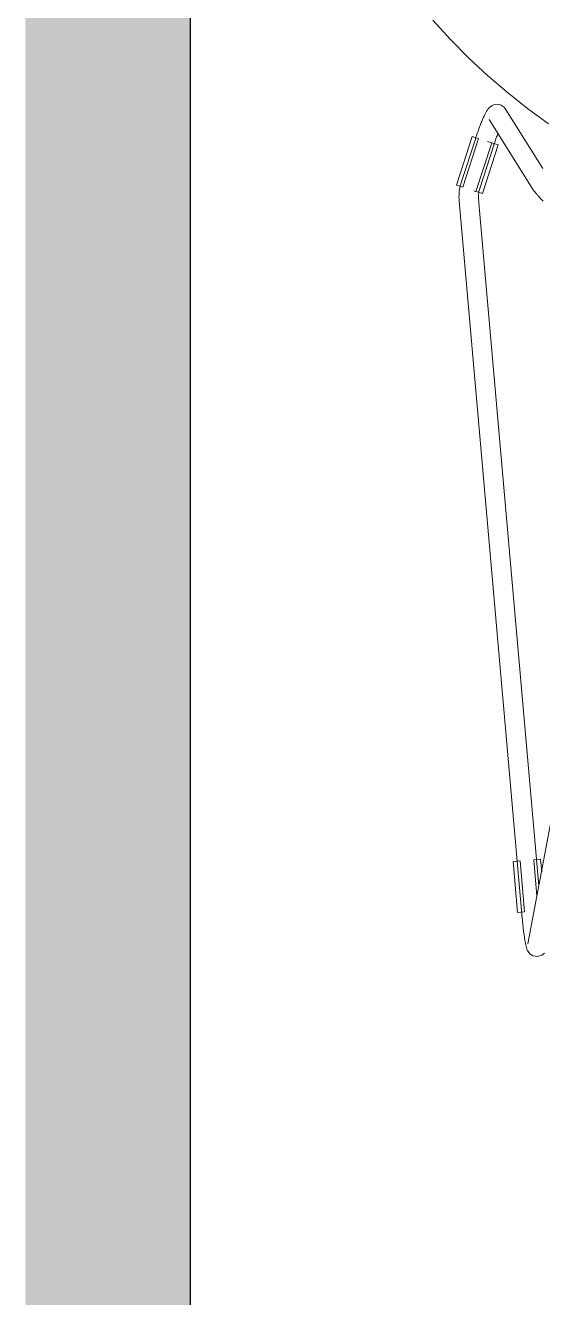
# Model space of a CAD drawing. Header units: millimetres. Extents: x 155927 to 326028, y -36033 to 97293.
# Drawn here: x 211925 to 212244, y 11252 to 12038 of the extents above; entities that cross this region are included whole.
import ezdxf

# ---------------------------------------------------------------- set-up
doc = ezdxf.new("R2010")
doc.units = ezdxf.units.MM
doc.header["$MEASUREMENT"] = 0
for name, color, linetype, lineweight in [('A-WALL-PATT', 7, 'CONTINUOUS', 9), ('I-FURN', 8, 'CONTINUOUS', 9), ('I-WALL', 7, 'CONTINUOUS', 9)]:
    doc.layers.add(name, color=color, linetype=linetype, lineweight=lineweight)

msp = doc.modelspace()

# ---------------------------------------------------------------- hatches: boundary and pattern name
at = {"layer": 'A-WALL-PATT'}
msp.add_hatch(color=256, dxfattribs=at).paths.add_polyline_path([(211924.83, 9369.61), (212026.83, 9369.61), (212026.83, 13505.61), (211924.83, 13505.61), (211924.83, 10128.06)], flags=0)

# ---------------------------------------------------------------- linework, layer by layer
at = {"layer": 'I-FURN'}
for p, q in [((212176.56, 12041.4), (212187.35, 12029.59)), ((212187.35, 12029.59), (212198.6, 12018.22)), ((212198.6, 12018.22), (212210.29, 12007.3)), ((212210.29, 12007.3), (212222.42, 11996.86)), ((212222.42, 11996.86), (212234.95, 11986.92)), ((212211.64, 11987.68), (212211.17, 11987.22)), ((212212.27, 11988.2), (212211.64, 11987.68)), ((212213.18, 11988.77), (212212.27, 11988.2)), ((212214.56, 11989.29), (212213.18, 11988.77)), ((212216.53, 11989.46), (212214.56, 11989.29)), ((212218.76, 11988.88), (212216.53, 11989.46)), ((212220.49, 11987.65), (212218.76, 11988.88)), ((212220.49, 11987.65), (212221.39, 11986.53)), ((212207.14, 11979.98), (212206.9, 11979.4)), ((212207.39, 11980.54), (212207.14, 11979.98)), ((212207.63, 11981.08), (212207.39, 11980.54)), ((212207.86, 11981.61), (212207.63, 11981.08)), ((212208.1, 11982.12), (212207.86, 11981.61)), ((212208.33, 11982.61), (212208.1, 11982.12)), ((212208.56, 11983.09), (212208.33, 11982.61)), ((212208.79, 11983.54), (212208.56, 11983.09)), ((212209.02, 11983.98), (212208.79, 11983.54)), ((212209.25, 11984.41), (212209.02, 11983.98)), ((212209.48, 11984.82), (212209.25, 11984.41)), ((212209.72, 11985.22), (212209.48, 11984.82)), ((212209.96, 11985.61), (212209.72, 11985.22)), ((212210.21, 11986), (212209.96, 11985.61)), ((212210.49, 11986.39), (212210.21, 11986)), ((212210.8, 11986.79), (212210.49, 11986.39)), ((212211.17, 11987.22), (212210.8, 11986.79)), ((212211.22, 11980.16), (212238.52, 11936.57)), ((212244.42, 11949.76), (212221.39, 11986.53)), ((212234.95, 11986.92), (212247.87, 11977.48)), ((212204.12, 11972.12), (212203.87, 11971.4)), ((212204.37, 11972.84), (212204.12, 11972.12)), ((212204.63, 11973.54), (212204.37, 11972.84)), ((212204.88, 11974.24), (212204.63, 11973.54)), ((212205.14, 11974.93), (212204.88, 11974.24)), ((212205.39, 11975.61), (212205.14, 11974.93)), ((212205.65, 11976.27), (212205.39, 11975.61)), ((212205.9, 11976.93), (212205.65, 11976.27)), ((212206.15, 11977.57), (212205.9, 11976.93)), ((212206.4, 11978.19), (212206.15, 11977.57)), ((212206.65, 11978.8), (212206.4, 11978.19)), ((212206.9, 11979.4), (212206.65, 11978.8)), ((212191.02, 11939.55), (212200.7, 11969.56)), ((212202.73, 11968.01), (212194.01, 11941.19)), ((212195.06, 11938.25), (212204.75, 11968.26)), ((212200.7, 11969.56), (212202.66, 11968.93)), ((212202.66, 11968.93), (212204.63, 11968.29)), ((212202.88, 11968.46), (212202.73, 11968.01)), ((212203.12, 11969.2), (212202.88, 11968.46)), ((212203.37, 11969.94), (212203.12, 11969.2)), ((212212.82, 11965.65), (212203.13, 11935.64)), ((212203.62, 11970.67), (212203.37, 11969.94)), ((212203.87, 11971.4), (212203.62, 11970.67)), ((212205.43, 11937.48), (212214.14, 11964.3)), ((212207.17, 11934.34), (212216.86, 11964.35)), ((212212.72, 11965.68), (212210.24, 11966.48)), ((212212.94, 11965.61), (212214.91, 11964.98)), ((212214.25, 11964.63), (212214.14, 11964.3)), ((212214.48, 11965.32), (212214.25, 11964.63)), ((212214.71, 11966.01), (212214.48, 11965.32)), ((212214.94, 11966.69), (212214.71, 11966.01)), ((212214.91, 11964.98), (212216.86, 11964.35)), ((212215.17, 11967.37), (212214.94, 11966.69)), ((212215.41, 11968.04), (212215.17, 11967.37)), ((212215.64, 11968.71), (212215.41, 11968.04)), ((212215.88, 11969.37), (212215.64, 11968.71)), ((212216.11, 11970.01), (212215.88, 11969.37)), ((212216.35, 11970.65), (212216.11, 11970.01)), ((212216.58, 11971.27), (212216.35, 11970.65)), ((212194.01, 11941.19), (212193.68, 11940.09)), ((212192.97, 11938.92), (212191.02, 11939.55)), ((212192.64, 11933.34), (212192.62, 11932.2)), ((212192.7, 11934.48), (212192.64, 11933.34)), ((212192.8, 11935.62), (212192.7, 11934.48)), ((212192.96, 11936.75), (212192.8, 11935.62)), ((212193.15, 11937.87), (212192.96, 11936.75)), ((212194.94, 11938.29), (212192.97, 11938.92)), ((212193.4, 11938.99), (212193.15, 11937.87)), ((212193.68, 11940.09), (212193.4, 11938.99)), ((212203.03, 11935.68), (212201.87, 11936.05)), ((212205.22, 11934.97), (212203.25, 11935.61)), ((212204.62, 11932.24), (212204.63, 11932.91)), ((212204.63, 11932.91), (212204.66, 11933.57)), ((212204.66, 11933.57), (212204.72, 11934.23)), ((212204.72, 11934.23), (212204.81, 11934.88)), ((212204.81, 11934.88), (212204.92, 11935.54)), ((212204.92, 11935.54), (212205.06, 11936.18)), ((212205.06, 11936.18), (212205.23, 11936.82)), ((212207.17, 11934.34), (212205.22, 11934.97)), ((212205.23, 11936.82), (212205.42, 11937.46)), ((212205.42, 11937.46), (212205.43, 11937.48)), ((212238.52, 11936.57), (212238.74, 11936.25)), ((212238.74, 11936.25), (212238.92, 11935.99)), ((212238.92, 11935.99), (212239.09, 11935.76)), ((212239.09, 11935.76), (212239.27, 11935.54)), ((212239.27, 11935.54), (212239.45, 11935.32)), ((212239.45, 11935.32), (212239.64, 11935.09)), ((212239.64, 11935.09), (212239.84, 11934.85)), ((212239.84, 11934.85), (212240.05, 11934.6)), ((212240.05, 11934.6), (212240.28, 11934.33)), ((212240.28, 11934.33), (212240.53, 11934.05)), ((212240.53, 11934.05), (212240.78, 11933.75)), ((212240.78, 11933.75), (212241.06, 11933.45)), ((212241.06, 11933.45), (212241.34, 11933.12)), ((212241.34, 11933.12), (212241.65, 11932.79)), ((212241.65, 11932.79), (212241.96, 11932.44)), ((212192.62, 11932.2), (212192.65, 11931.06)), ((212192.65, 11931.06), (212192.72, 11929.92)), ((212192.72, 11929.92), (212192.73, 11929.87)), ((212192.73, 11929.87), (212231.68, 11486.55)), ((212204.64, 11931.58), (212204.62, 11932.24)), ((212204.68, 11930.92), (212204.64, 11931.58)), ((212241.97, 11506.57), (212204.68, 11930.92)), ((212241.96, 11932.44), (212242.29, 11932.07)), ((212242.29, 11932.07), (212242.63, 11931.69)), ((212242.63, 11931.69), (212242.99, 11931.3)), ((212242.99, 11931.3), (212243.36, 11930.9)), ((212243.36, 11930.9), (212243.74, 11930.49)), ((212243.74, 11930.49), (212244.13, 11930.06)), ((212244.13, 11930.06), (212244.53, 11929.63)), ((212253.97, 11569.99), (212235.16, 11470.7)), ((212226.1, 11521.57), (212228.15, 11521.75)), ((212228.86, 11490.16), (212226.1, 11521.57)), ((212228.15, 11521.75), (212230.21, 11521.93)), ((212233.1, 11490.53), (212230.34, 11521.94)), ((212238.78, 11522.68), (212240.76, 11500.2)), ((212238.91, 11522.69), (212240.97, 11522.87)), ((212240.97, 11522.87), (212243.01, 11523.05)), ((212243.71, 11515.16), (212243.01, 11523.05)), ((212230.91, 11490.34), (212228.86, 11490.16)), ((212232.97, 11490.52), (212230.91, 11490.34)), ((212231.69, 11486.39), (212231.68, 11486.55)), ((212231.76, 11485.64), (212231.69, 11486.39)), ((212231.83, 11484.89), (212231.76, 11485.64)), ((212231.9, 11484.14), (212231.83, 11484.89)), ((212231.98, 11483.4), (212231.9, 11484.14)), ((212232.05, 11482.66), (212231.98, 11483.4)), ((212232.13, 11481.93), (212232.05, 11482.66)), ((212232.21, 11481.2), (212232.13, 11481.93)), ((212232.29, 11480.48), (212232.21, 11481.2)), ((212232.37, 11479.77), (212232.29, 11480.48)), ((212232.46, 11479.07), (212232.37, 11479.77)), ((212232.54, 11478.39), (212232.46, 11479.07)), ((212232.63, 11477.71), (212232.54, 11478.39)), ((212232.72, 11477.05), (212232.63, 11477.71)), ((212232.81, 11476.4), (212232.72, 11477.05)), ((212232.9, 11475.76), (212232.81, 11476.4)), ((212232.99, 11475.14), (212232.9, 11475.76)), ((212233.08, 11474.54), (212232.99, 11475.14)), ((212233.17, 11473.95), (212233.08, 11474.54)), ((212233.26, 11473.39), (212233.17, 11473.95)), ((212233.36, 11472.83), (212233.26, 11473.39)), ((212233.45, 11472.3), (212233.36, 11472.83)), ((212233.54, 11471.79), (212233.45, 11472.3)), ((212233.64, 11471.29), (212233.54, 11471.79)), ((212233.73, 11470.81), (212233.64, 11471.29)), ((212233.83, 11470.35), (212233.73, 11470.81)), ((212233.93, 11469.91), (212233.83, 11470.35)), ((212234.03, 11469.48), (212233.93, 11469.91)), ((212234.13, 11469.07), (212234.03, 11469.48)), ((212234.24, 11468.67), (212234.13, 11469.07)), ((212234.36, 11468.27), (212234.24, 11468.67)), ((212234.48, 11467.88), (212234.36, 11468.27)), ((212234.62, 11467.47), (212234.48, 11467.88)), ((212234.79, 11467.05), (212234.62, 11467.47)), ((212235.01, 11466.57), (212234.79, 11467.05)), ((212235.31, 11466.01), (212235.01, 11466.57)), ((212235.79, 11465.31), (212235.31, 11466.01)), ((212236.65, 11464.4), (212235.79, 11465.31)), ((212238.3, 11463.36), (212236.65, 11464.4)), ((212241.06, 11462.87), (212238.3, 11463.36)), ((212243.81, 11463.71), (212241.06, 11462.87)), ((212243.81, 11463.71), (212245.39, 11465.03))]:
    msp.add_line(p, q, dxfattribs=at)
at = {"layer": 'I-WALL', "lineweight": 30}
msp.add_line((212026.83, 9369.61), (212026.83, 13505.61), dxfattribs=at)

doc.saveas('drawing.dxf')
